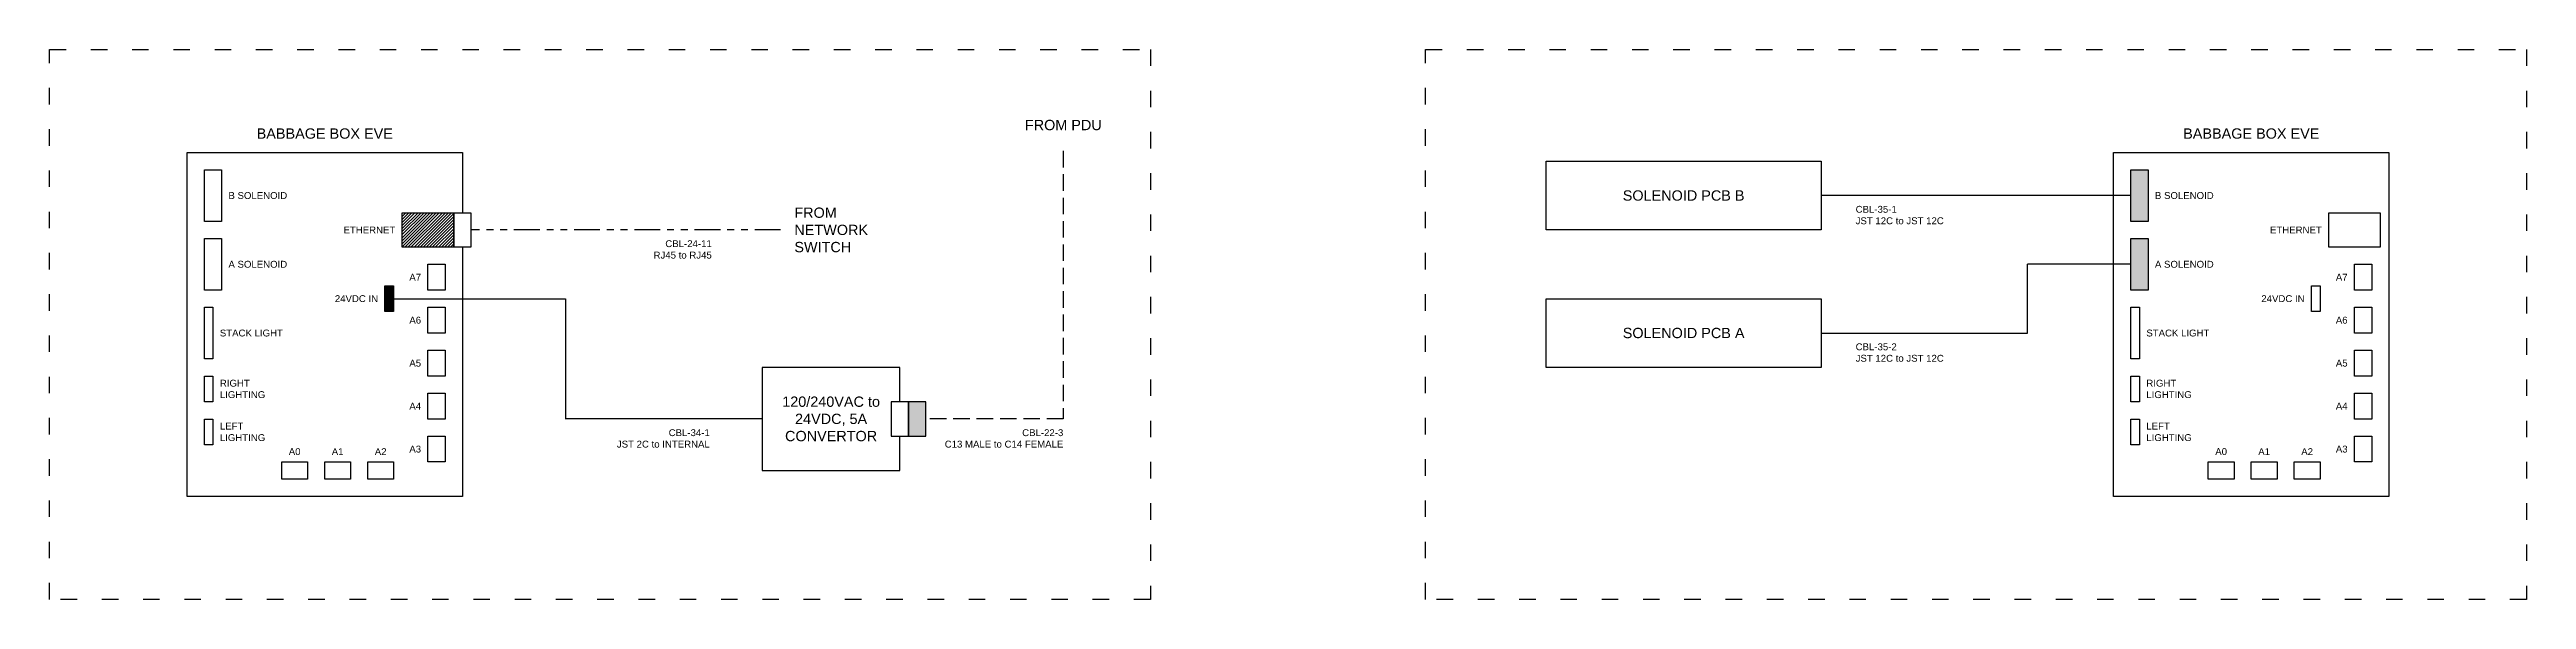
# Model space of a CAD drawing. Header units: inches. Extents: x -10 to 146, y 20 to 28.
# Drawn here: x 70.14 to 106.14, y 19.62 to 27.62 of the extents above; entities that cross this region are included whole.
import ezdxf

# ---------------------------------------------------------------- set-up
doc = ezdxf.new("R2010")
doc.units = ezdxf.units.IN
doc.header["$MEASUREMENT"] = 0
for name, pattern in [('ACAD_ISO02W100', [15, 12, -3]), ('ACAD_ISO03W100', [30, 12, -18]), ('PHANTOM', [2.5, 1.25, -0.25, 0.25, -0.25, 0.25, -0.25])]:
    doc.linetypes.add(name, pattern=pattern)
doc.styles.get("Standard").update_dxf_attribs({"font": 'arial.ttf'})

msp = doc.modelspace()

# ---------------------------------------------------------------- hatches: boundary and pattern name
h = msp.add_hatch(color=3)
h.dxf.hatch_style = 1
h.paths.add_polyline_path([(100.645, 25.871), (100.395, 25.871), (100.395, 25.121), (100.645, 25.121)])
h.paths.add_polyline_path([(100.645, 24.871), (100.395, 24.871), (100.395, 24.121), (100.645, 24.121)])
h = msp.add_hatch()
h.set_pattern_fill('ANSI31', color=5, scale=0.25)
h.set_pattern_definition([(45, (63.625, 0.996257), (-0.022097087, 0.022097087), [])])
h.paths.add_polyline_path([(75.27, 24.746), (76.02, 24.746), (76.02, 25.246), (75.27, 25.246)])
h = msp.add_hatch(color=3)
h.dxf.hatch_style = 1
h.paths.add_polyline_path([(75.145, 24.183), (75.02, 24.183), (75.02, 23.808), (75.145, 23.808)])
h = msp.add_hatch(color=1)
h.dxf.hatch_style = 1
h.paths.add_polyline_path([(82.879, 22.497), (82.629, 22.497), (82.629, 21.997), (82.879, 21.997)])

# ---------------------------------------------------------------- linework, layer by layer
at = {"color": 1, "linetype": 'ACAD_ISO02W100', "ltscale": 0.02}
for p, q in [((84.879, 26.145), (84.879, 22.247)), ((84.879, 22.247), (82.879, 22.247))]:
    msp.add_line(p, q, dxfattribs=at)
at = {"color": 3}
for p, q in [((100.395, 25.496), (95.895, 25.496)), ((98.895, 23.496), (98.895, 24.496)), ((100.395, 24.496), (98.895, 24.496)), ((75.145, 23.996), (77.645, 23.996)), ((77.645, 23.996), (77.645, 22.246)), ((95.895, 23.496), (98.895, 23.496)), ((80.504, 22.247), (77.645, 22.247))]:
    msp.add_line(p, q, dxfattribs=at)
at = {"color": 5, "linetype": 'PHANTOM', "ltscale": 0.3}
msp.add_line((80.77, 24.996), (76.27, 24.996), dxfattribs=at)
at = {"linetype": 'ACAD_ISO03W100', "ltscale": 0.02}
for points in [[(70.145, 27.621), (86.145, 27.621), (86.145, 19.621), (70.145, 19.621)], [(90.145, 27.621), (106.145, 27.621), (106.145, 19.621), (90.145, 19.621)]]:
    msp.add_lwpolyline(points, close=True, dxfattribs=at)
for points in [[(76.145, 24.746), (76.145, 21.121), (72.145, 21.121), (72.145, 26.121), (76.145, 26.121), (76.145, 25.246)], [(82.504, 22.497), (82.504, 22.997), (80.504, 22.997), (80.504, 21.497), (82.504, 21.497), (82.504, 21.997)]]:
    msp.add_lwpolyline(points)
for points in [[(91.895, 25.996), (95.895, 25.996), (95.895, 24.996), (91.895, 24.996)], [(100.145, 26.121), (104.145, 26.121), (104.145, 21.121), (100.145, 21.121)], [(72.395, 25.871), (72.645, 25.871), (72.645, 25.121), (72.395, 25.121)], [(100.395, 25.871), (100.645, 25.871), (100.645, 25.121), (100.395, 25.121)], [(76.02, 24.746), (75.27, 24.746), (75.27, 25.246), (76.02, 25.246)], [(104.02, 24.746), (103.27, 24.746), (103.27, 25.246), (104.02, 25.246)], [(72.395, 24.871), (72.645, 24.871), (72.645, 24.121), (72.395, 24.121)], [(100.395, 24.871), (100.645, 24.871), (100.645, 24.121), (100.395, 24.121)], [(75.895, 24.121), (75.645, 24.121), (75.645, 24.496), (75.895, 24.496)], [(103.895, 24.121), (103.645, 24.121), (103.645, 24.496), (103.895, 24.496)], [(75.02, 24.183), (75.145, 24.183), (75.145, 23.808), (75.02, 23.808)], [(103.02, 24.183), (103.145, 24.183), (103.145, 23.808), (103.02, 23.808)], [(72.395, 23.871), (72.52, 23.871), (72.52, 23.121), (72.395, 23.121)], [(75.895, 23.496), (75.645, 23.496), (75.645, 23.871), (75.895, 23.871)], [(91.895, 23.996), (95.895, 23.996), (95.895, 22.996), (91.895, 22.996)], [(100.395, 23.871), (100.52, 23.871), (100.52, 23.121), (100.395, 23.121)], [(103.895, 23.496), (103.645, 23.496), (103.645, 23.871), (103.895, 23.871)], [(75.895, 22.871), (75.645, 22.871), (75.645, 23.246), (75.895, 23.246)], [(103.895, 22.871), (103.645, 22.871), (103.645, 23.246), (103.895, 23.246)], [(72.395, 22.871), (72.52, 22.871), (72.52, 22.496), (72.395, 22.496)], [(100.395, 22.871), (100.52, 22.871), (100.52, 22.496), (100.395, 22.496)], [(75.895, 22.246), (75.645, 22.246), (75.645, 22.621), (75.895, 22.621)], [(103.895, 22.246), (103.645, 22.246), (103.645, 22.621), (103.895, 22.621)], [(72.395, 22.246), (72.52, 22.246), (72.52, 21.871), (72.395, 21.871)], [(75.895, 21.621), (75.645, 21.621), (75.645, 21.996), (75.895, 21.996)], [(100.395, 22.246), (100.52, 22.246), (100.52, 21.871), (100.395, 21.871)], [(103.895, 21.621), (103.645, 21.621), (103.645, 21.996), (103.895, 21.996)], [(73.52, 21.371), (73.52, 21.621), (73.895, 21.621), (73.895, 21.371)], [(74.145, 21.371), (74.145, 21.621), (74.52, 21.621), (74.52, 21.371)], [(74.77, 21.371), (74.77, 21.621), (75.145, 21.621), (75.145, 21.371)], [(101.52, 21.371), (101.52, 21.621), (101.895, 21.621), (101.895, 21.371)], [(102.145, 21.371), (102.145, 21.621), (102.52, 21.621), (102.52, 21.371)], [(102.77, 21.371), (102.77, 21.621), (103.145, 21.621), (103.145, 21.371)]]:
    msp.add_lwpolyline(points, close=True)
at = {"color": 5}
msp.add_lwpolyline([(76.02, 25.246), (76.27, 25.246), (76.27, 24.746), (76.02, 24.746)], close=True, dxfattribs=at)
at = {"color": 1}
for points in [[(82.629, 22.497), (82.379, 22.497), (82.379, 21.997), (82.629, 21.997)], [(82.879, 22.497), (82.629, 22.497), (82.629, 21.997), (82.879, 21.997)]]:
    msp.add_lwpolyline(points, close=True, dxfattribs=at)

# ---------------------------------------------------------------- texts
at = {"color": 3}
for s, width, heights, insert, char_height, attachment_point in [('{\\C256;BABBAGE BOX EVE}', 3.7554, [0.155], (74.145, 26.321), 0.15, 8), ('{\\C256;BABBAGE BOX EVE}', 3.7554, [0.155], (102.145, 26.321), 0.15, 8), ('{\\C256;SOLENOID PCB B}', 2.08332, [0], (93.895, 25.496), 0.15, 5), ('{\\C256;B SOLENOID}', 1.28151, [0], (72.745, 25.496), 0.1, 4), ('{\\C256;B SOLENOID}', 1.28151, [0], (100.745, 25.496), 0.1, 4), ('{\\C256;ETHERNET}', 0.80609, [0], (75.17, 24.996), 0.1, 6), ('{\\C256;ETHERNET}', 0.80609, [0], (103.17, 24.996), 0.1, 6), ('{\\C256;A SOLENOID}', 1.28151, [0], (72.745, 24.496), 0.1, 4), ('{\\C256;A SOLENOID}', 1.28151, [0], (100.745, 24.496), 0.1, 4), ('{\\C256;A7}', 0.80609, [0], (75.545, 24.308), 0.1, 6), ('{\\C256;A7}', 0.80609, [0], (103.545, 24.308), 0.1, 6), ('{\\C256;24VDC IN}', 0.80609, [0], (74.92, 23.996), 0.1, 6), ('{\\C256;24VDC IN}', 0.80609, [0], (102.92, 23.996), 0.1, 6), ('{\\C256;STACK LIGHT}', 0.86744, [0], (72.62, 23.496), 0.1, 4), ('{\\C256;A6}', 0.80609, [0], (75.545, 23.683), 0.1, 6), ('{\\C256;SOLENOID PCB A}', 2.08332, [0], (93.895, 23.496), 0.15, 5), ('{\\C256;STACK LIGHT}', 0.86744, [0], (100.62, 23.496), 0.1, 4), ('{\\C256;A6}', 0.80609, [0], (103.545, 23.683), 0.1, 6), ('{\\C256;A5}', 0.80609, [0], (75.545, 23.058), 0.1, 6), ('{\\C256;A5}', 0.80609, [0], (103.545, 23.058), 0.1, 6), ('{\\C256;RIGHT LIGHTING}', 0.97479, [0], (72.62, 22.683), 0.1, 4), ('{\\C256;RIGHT LIGHTING}', 0.97479, [0], (100.62, 22.683), 0.1, 4), ('{\\C256;A4}', 0.80609, [0], (75.545, 22.433), 0.1, 6), ('{\\C256;120/240VAC to 24VDC, 5A CONVERTOR}', 1.91361, [0], (81.504, 22.247), 0.15, 5), ('{\\C256;A4}', 0.80609, [0], (103.545, 22.433), 0.1, 6), ('{\\C256;LEFT LIGHTING}', 0.80609, [0], (72.62, 22.058), 0.1, 4), ('{\\C256;LEFT LIGHTING}', 0.80609, [0], (100.62, 22.058), 0.1, 4), ('{\\C256;A0}', 0.80609, [0], (73.707, 21.721), 0.1, 8), ('{\\C256;A1}', 0.80609, [0], (74.332, 21.721), 0.1, 8), ('{\\C256;A2}', 0.80609, [0], (74.957, 21.721), 0.1, 8), ('{\\C256;A3}', 0.80609, [0], (75.545, 21.808), 0.1, 6), ('{\\C256;A0}', 0.80609, [0], (101.707, 21.721), 0.1, 8), ('{\\C256;A1}', 0.80609, [0], (102.332, 21.721), 0.1, 8), ('{\\C256;A2}', 0.80609, [0], (102.957, 21.721), 0.1, 8), ('{\\C256;A3}', 0.80609, [0], (103.545, 21.808), 0.1, 6)]:
    msp.add_mtext_dynamic_manual_height_columns(s, width=width, gutter_width=1, heights=heights, dxfattribs=dict(at, insert=insert, char_height=char_height, attachment_point=attachment_point))
for s, insert, char_height, width, attachment_point in [('{\\C256;FROM PDU}', (84.879, 26.445), 0.15, 4.46392, 8), ('{\\C256;FROM NETWORK SWITCH}', (80.97, 24.996), 0.15, 1.44525, 4), ('{\\C256;CBL-35-1\\PJST 12C to JST 12C}', (96.395, 25.346), 0.1, 4.46392, 1), ('{\\C256;CBL-24-11\\PRJ45 to RJ45 }', (79.77, 24.846), 0.1, 4.46392, 3), ('{\\C256;CBL-35-2\\PJST 12C to JST 12C}', (96.395, 23.346), 0.1, 4.46392, 1), ('{\\C256;CBL-34-1\\PJST 2C to INTERNAL}', (79.741, 22.097), 0.1, 4.46392, 3), ('{\\C256;CBL-22-3\\PC13 MALE to C14 FEMALE}', (84.879, 22.097), 0.1, 4.46392, 3)]:
    msp.add_mtext(s, dxfattribs=dict(at, insert=insert, char_height=char_height, width=width, attachment_point=attachment_point))

doc.saveas('drawing.dxf')
